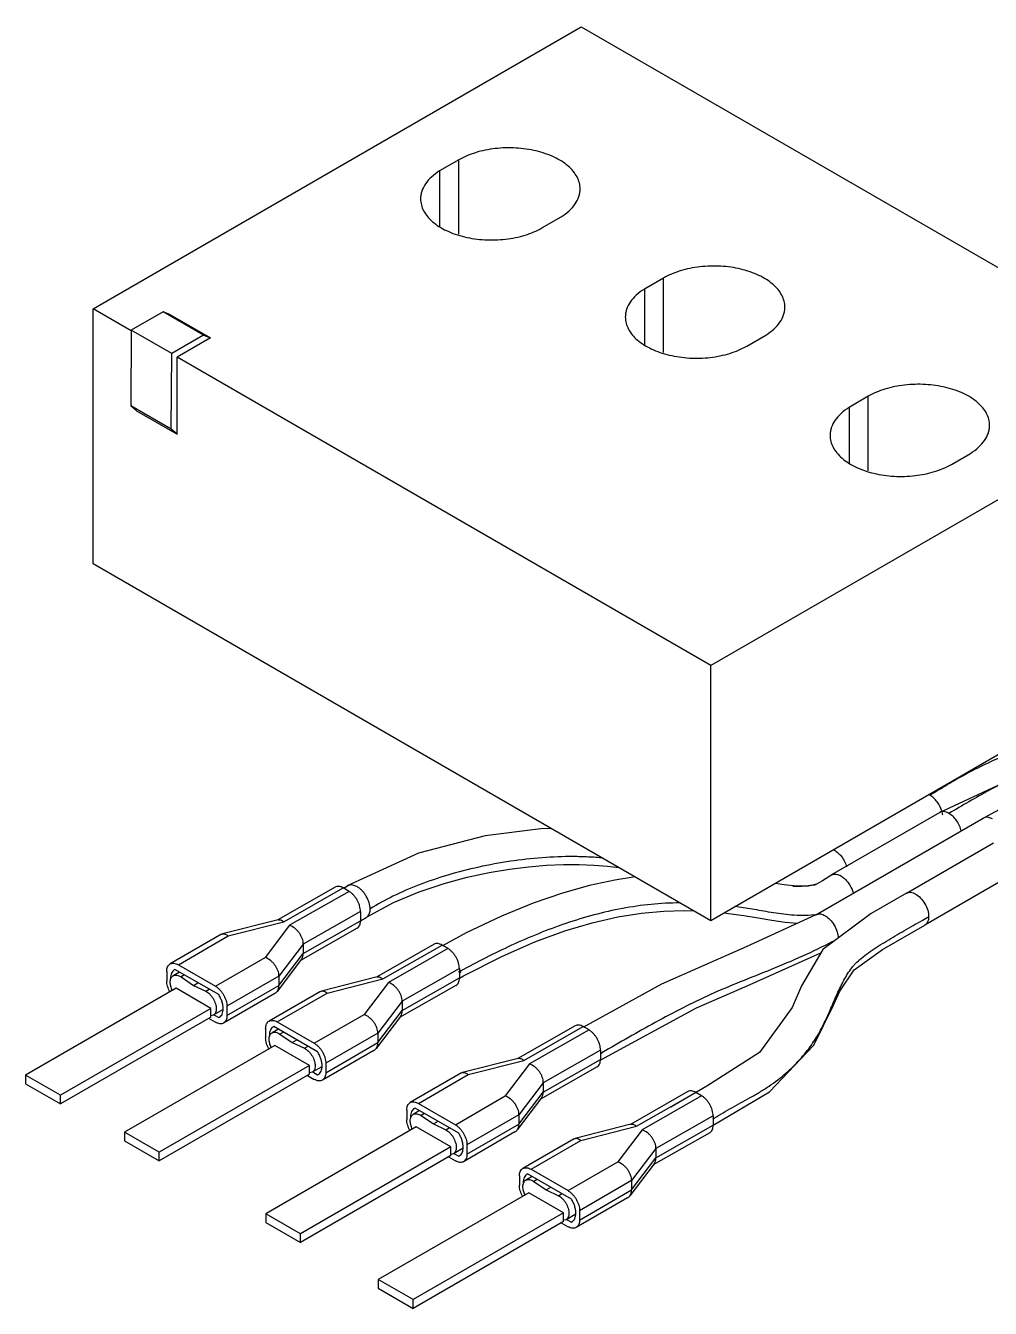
# Model space of a CAD drawing. Header units: millimetres. Extents: x 19 to 144, y 71 to 155.
# Drawn here: x 18.5 to 77.5, y 71.2 to 149.6 of the extents above; entities that cross this region are included whole.
import ezdxf

# ---------------------------------------------------------------- set-up
doc = ezdxf.new("R2010")
doc.units = ezdxf.units.MM
doc.header["$LTSCALE"] = 14.735379
doc.layers.get('0').update_dxf_attribs({"linetype": 'CONTINUOUS'})

msp = doc.modelspace()

# ---------------------------------------------------------------- linework, layer by layer
at = {"color": 7}
for p, q in [((22.672, 132.253), (52.512, 149.481)), ((52.512, 149.481), (90.272, 127.681)), ((45.019, 141.356), (43.852, 140.679)), ((45.019, 136.804), (45.019, 141.356)), ((43.852, 140.679), (43.852, 137.272)), ((50.105, 137.195), (51.272, 137.871)), ((57.535, 134.13), (56.368, 133.454)), ((57.535, 129.578), (57.535, 134.13)), ((56.368, 133.454), (56.368, 130.046)), ((22.672, 116.658), (22.672, 132.253)), ((25.003, 130.908), (22.672, 132.253)), ((26.946, 132.067), (25.003, 130.945)), ((29.421, 130.638), (26.946, 132.067)), ((27.367, 131.902), (26.946, 132.067)), ((27.367, 131.902), (29.842, 130.473)), ((25.003, 130.945), (24.968, 126.32)), ((27.478, 129.516), (25.003, 130.945)), ((29.421, 130.638), (27.478, 129.516)), ((29.842, 130.473), (27.799, 129.293)), ((29.421, 130.638), (29.842, 130.473)), ((62.621, 129.969), (63.788, 130.645)), ((27.443, 124.891), (27.478, 129.516)), ((27.799, 124.599), (27.799, 129.293)), ((60.432, 110.453), (27.799, 129.293)), ((90.272, 127.681), (60.432, 110.453)), ((24.968, 126.32), (25.324, 126.027)), ((27.443, 124.891), (24.968, 126.32)), ((70.051, 126.904), (68.884, 126.228)), ((68.884, 126.228), (68.884, 122.821)), ((70.051, 122.352), (70.051, 126.904)), ((25.324, 126.027), (27.799, 124.599)), ((27.799, 124.599), (27.443, 124.891)), ((75.137, 122.743), (76.304, 123.419)), ((60.432, 94.858), (22.672, 116.658)), ((88.504, 111.065), (60.432, 94.858)), ((60.432, 94.858), (60.432, 110.453)), ((74.423, 101.472), (67.816, 97.658)), ((77.094, 101.132), (77.08, 101.124)), ((66.852, 95.219), (77.08, 101.124)), ((72.387, 96.541), (77.712, 99.615)), ((67.81, 97.654), (67.816, 97.658)), ((78.838, 97.667), (73.51, 94.591)), ((37.463, 96.907), (33.953, 94.905)), ((34.331, 94.786), (37.958, 96.855)), ((38.31, 96.649), (34.677, 94.578)), ((38.31, 96.649), (37.958, 96.855)), ((37.965, 96.843), (38.214, 96.986)), ((72.386, 96.534), (70.232, 95.298)), ((72.383, 96.539), (72.387, 96.541)), ((33.981, 94.913), (30.575, 94.048)), ((39.012, 95.422), (35.516, 93.428)), ((39.012, 95.422), (39.012, 94.851)), ((39.013, 94.85), (39.366, 95.053)), ((39.367, 95.054), (39.383, 95.063)), ((30.926, 93.922), (34.331, 94.786)), ((34.677, 94.578), (33.188, 92.615)), ((38.805, 94.393), (35.35, 92.422)), ((35.516, 92.857), (39.012, 94.851)), ((30.52, 94.025), (27.377, 92.211)), ((27.877, 92.161), (30.926, 93.922)), ((30.52, 94.025), (30.575, 94.048)), ((35.516, 93.428), (34.028, 91.467)), ((35.516, 93.428), (35.516, 92.857)), ((43.509, 93.416), (39.999, 91.415)), ((40.376, 91.296), (44.004, 93.364)), ((44.355, 93.159), (44.004, 93.364)), ((30.139, 90.855), (33.188, 92.615)), ((34.028, 90.896), (35.516, 92.857)), ((44.355, 93.159), (40.723, 91.087)), ((27.17, 91.753), (27.17, 91.181)), ((27.673, 91.879), (27.632, 91.858)), ((30.343, 90.337), (27.673, 91.879)), ((27.877, 92.161), (30.139, 90.855)), ((35.407, 92.497), (33.919, 90.536)), ((45.058, 91.932), (41.562, 89.938)), ((45.114, 91.768), (45.008, 91.71)), ((45.058, 91.932), (45.058, 91.36)), ((45.164, 91.738), (45.058, 91.679)), ((27.95, 91.719), (27.56, 91.493)), ((28.257, 91.541), (28.043, 91.417)), ((28.043, 91.417), (28.799, 90.905)), ((28.799, 90.905), (29.079, 91.067)), ((34.028, 91.467), (30.846, 89.63)), ((34.028, 91.467), (34.028, 90.896)), ((40.027, 91.422), (36.62, 90.557)), ((36.972, 90.431), (40.376, 91.296)), ((40.723, 91.087), (39.234, 89.124)), ((41.562, 89.366), (45.058, 91.36)), ((57.404, 90.986), (52.653, 88.344)), ((27.735, 90.724), (18.543, 85.417)), ((29.857, 89.499), (27.735, 90.724)), ((28.799, 90.905), (29.549, 90.548)), ((29.549, 90.548), (29.763, 90.672)), ((33.782, 90.415), (30.639, 88.601)), ((30.846, 89.058), (34.028, 90.896)), ((36.565, 90.535), (33.422, 88.72)), ((33.922, 88.671), (36.972, 90.431)), ((36.565, 90.535), (36.621, 90.557)), ((44.851, 90.902), (41.396, 88.932)), ((29.857, 89.499), (20.664, 84.192)), ((29.857, 88.969), (29.857, 89.499)), ((30.609, 89.423), (30.016, 89.081)), ((30.846, 89.63), (30.846, 89.058)), ((41.562, 89.938), (40.074, 87.977)), ((41.562, 89.938), (41.562, 89.366)), ((29.857, 88.969), (20.664, 83.661)), ((29.722, 88.891), (30.139, 88.65)), ((30.016, 89.081), (29.857, 89.04)), ((30.052, 89.101), (30.343, 88.933)), ((30.343, 88.933), (30.384, 88.953)), ((30.383, 88.955), (30.39, 88.96)), ((33.922, 88.671), (36.185, 87.364)), ((36.185, 87.364), (39.234, 89.124)), ((41.453, 89.007), (39.965, 87.045)), ((40.074, 87.405), (41.562, 89.366)), ((33.215, 88.262), (33.215, 87.691)), ((33.996, 88.228), (33.606, 88.003)), ((33.719, 88.388), (33.678, 88.368)), ((36.389, 86.846), (33.719, 88.388)), ((34.303, 88.051), (34.089, 87.927)), ((34.089, 87.927), (34.845, 87.414)), ((40.074, 87.977), (36.892, 86.14)), ((40.074, 87.977), (40.074, 87.405)), ((52.136, 88.436), (48.626, 86.434)), ((49.004, 86.315), (52.631, 88.383)), ((52.983, 88.178), (49.35, 86.107)), ((52.983, 88.178), (52.631, 88.383)), ((33.781, 87.234), (24.589, 81.926)), ((35.902, 86.009), (33.781, 87.234)), ((34.845, 87.414), (35.125, 87.576)), ((34.845, 87.414), (35.595, 87.057)), ((35.595, 87.057), (35.809, 87.181)), ((36.892, 85.568), (40.074, 87.405)), ((39.828, 86.925), (36.685, 85.11)), ((48.654, 86.441), (45.248, 85.576)), ((45.599, 85.45), (49.004, 86.315)), ((53.685, 86.951), (50.189, 84.957)), ((50.189, 84.385), (53.685, 86.379)), ((53.77, 86.783), (53.68, 86.731)), ((53.685, 86.951), (53.685, 86.379)), ((53.779, 86.778), (53.685, 86.727)), ((35.902, 86.009), (26.71, 80.702)), ((35.902, 85.478), (26.71, 80.171)), ((35.902, 85.478), (35.902, 86.009)), ((36.062, 85.59), (35.902, 85.55)), ((36.655, 85.932), (36.062, 85.59)), ((36.097, 85.61), (36.389, 85.442)), ((36.389, 85.442), (36.43, 85.463)), ((36.429, 85.465), (36.436, 85.469)), ((36.892, 86.14), (36.892, 85.568)), ((45.193, 85.554), (42.05, 83.739)), ((42.55, 83.69), (45.599, 85.45)), ((45.193, 85.554), (45.248, 85.576)), ((49.35, 86.107), (47.861, 84.144)), ((53.478, 85.921), (50.023, 83.951)), ((18.543, 85.417), (18.543, 84.886)), ((20.664, 84.192), (18.543, 85.417)), ((18.543, 84.886), (20.664, 83.661)), ((35.768, 85.401), (36.185, 85.16)), ((50.189, 84.957), (48.701, 82.996)), ((50.189, 84.957), (50.189, 84.385)), ((60.175, 84.752), (57.985, 83.46)), ((20.664, 83.661), (20.664, 84.192)), ((44.812, 82.383), (47.861, 84.144)), ((50.08, 84.026), (48.592, 82.065)), ((48.701, 82.424), (50.189, 84.385)), ((59.023, 84.41), (55.513, 82.409)), ((55.89, 82.29), (59.518, 84.358)), ((59.869, 84.153), (56.237, 82.081)), ((59.869, 84.153), (59.518, 84.358)), ((41.843, 83.282), (41.843, 82.71)), ((42.623, 83.247), (42.233, 83.022)), ((42.346, 83.407), (42.305, 83.387)), ((45.016, 81.866), (42.346, 83.407)), ((42.55, 83.69), (44.812, 82.383)), ((42.93, 83.07), (42.716, 82.946)), ((42.716, 82.946), (43.472, 82.434)), ((43.472, 82.434), (43.752, 82.595)), ((43.472, 82.434), (44.222, 82.077)), ((48.701, 82.996), (45.519, 81.159)), ((45.519, 80.587), (48.701, 82.424)), ((48.701, 82.996), (48.701, 82.424)), ((55.541, 82.416), (52.134, 81.551)), ((60.572, 82.926), (57.076, 80.932)), ((57.076, 80.36), (60.572, 82.354)), ((60.559, 82.749), (60.638, 82.796)), ((60.572, 82.926), (60.572, 82.354)), ((60.572, 82.742), (60.652, 82.788)), ((24.589, 81.926), (24.589, 81.396)), ((26.71, 80.702), (24.589, 81.926)), ((42.408, 82.253), (33.216, 76.946)), ((44.53, 81.028), (42.408, 82.253)), ((44.222, 82.077), (44.436, 82.2)), ((48.455, 81.944), (45.312, 80.129)), ((52.079, 81.529), (48.936, 79.714)), ((52.079, 81.529), (52.134, 81.551)), ((52.486, 81.425), (55.89, 82.29)), ((56.237, 82.081), (54.748, 80.118)), ((60.365, 81.896), (56.91, 79.926)), ((24.589, 81.396), (26.71, 80.171)), ((44.53, 81.028), (35.337, 75.721)), ((44.53, 80.497), (44.53, 81.028)), ((45.282, 80.952), (44.689, 80.609)), ((45.519, 81.159), (45.519, 80.587)), ((49.436, 79.665), (52.486, 81.425)), ((57.076, 80.932), (55.588, 78.971)), ((57.076, 80.932), (57.076, 80.36)), ((26.71, 80.171), (26.71, 80.702)), ((44.53, 80.497), (35.337, 75.19)), ((44.395, 80.42), (44.812, 80.179)), ((44.689, 80.609), (44.53, 80.569)), ((44.725, 80.63), (45.016, 80.461)), ((45.016, 80.461), (45.057, 80.482)), ((45.056, 80.484), (45.063, 80.488)), ((51.699, 78.358), (54.748, 80.118)), ((56.967, 80.001), (55.479, 78.039)), ((55.588, 78.399), (57.076, 80.36)), ((48.729, 79.256), (48.729, 78.685)), ((49.51, 79.222), (49.119, 78.997)), ((49.232, 79.382), (49.192, 79.362)), ((51.903, 77.84), (49.232, 79.382)), ((49.436, 79.665), (51.699, 78.358)), ((49.817, 79.045), (49.602, 78.921)), ((49.602, 78.921), (50.359, 78.408)), ((50.359, 78.408), (50.639, 78.57)), ((50.359, 78.408), (51.109, 78.051)), ((55.588, 78.971), (52.406, 77.133)), ((52.406, 76.562), (55.588, 78.399)), ((55.588, 78.971), (55.588, 78.399)), ((49.295, 78.228), (40.103, 72.92)), ((51.416, 77.003), (49.295, 78.228)), ((51.109, 78.051), (51.323, 78.175)), ((55.342, 77.919), (52.199, 76.104)), ((35.337, 75.721), (33.216, 76.946)), ((33.216, 76.946), (33.216, 76.415)), ((51.416, 77.003), (42.224, 71.696)), ((51.416, 76.472), (51.416, 77.003)), ((52.169, 76.926), (51.576, 76.584)), ((52.406, 77.133), (52.406, 76.562)), ((33.216, 76.415), (35.337, 75.19)), ((51.416, 76.472), (42.224, 71.165)), ((51.282, 76.395), (51.699, 76.154)), ((51.576, 76.584), (51.416, 76.544)), ((51.611, 76.604), (51.903, 76.436)), ((51.903, 76.436), (51.944, 76.457)), ((51.942, 76.459), (51.95, 76.463)), ((35.337, 75.19), (35.337, 75.721)), ((42.224, 71.696), (40.103, 72.92)), ((40.103, 72.92), (40.103, 72.39)), ((40.103, 72.39), (42.224, 71.165)), ((42.224, 71.165), (42.224, 71.696))]:
    msp.add_line(p, q, dxfattribs=at)
for points in [[(135.503, 149.054), (136.876, 147.611), (138.063, 144.535), (138.054, 141.097), (136.492, 137.082), (133.917, 132.888), (130.628, 128.617), (128.7, 126.528), (124.25, 122.505), (118.975, 118.635), (112.712, 114.771), (105.17, 111.079), (94.42, 107.657), (83.769, 105.798), (74.423, 101.472)], [(136.561, 148.599), (138.276, 146.796), (139.558, 143.811), (139.559, 140.598), (138.318, 136.799), (135.999, 132.534), (132.839, 128.212), (128.816, 123.931), (123.858, 119.822), (117.814, 115.83), (110.294, 111.728), (101.049, 107.694), (93.328, 106.268), (86.872, 104.963), (81.382, 103.435), (77.092, 101.131)], [(50.675, 100.491), (50.043, 100.48), (46.63, 100.043), (42.55, 98.99), (38.198, 96.977)], [(39.382, 95.063), (41.037, 95.967), (42.606, 96.623), (44.119, 97.128), (45.539, 97.511), (46.869, 97.799), (48.119, 98.01), (49.29, 98.157), (50.387, 98.248), (51.415, 98.292), (52.376, 98.293), (53.272, 98.256), (54.107, 98.187), (54.807, 98.105)], [(55.804, 97.53), (54.564, 97.342), (53.016, 97.01), (51.356, 96.545), (49.569, 95.929), (47.628, 95.132), (45.474, 94.108), (44.024, 93.327)], [(67.813, 97.649), (67.697, 97.581), (67.249, 97.291), (66.896, 97.086), (66.401, 96.964), (65.676, 96.963), (64.904, 97.05), (64.377, 97.136)], [(45.065, 91.347), (45.318, 91.49), (47.689, 92.687), (49.68, 93.558), (51.501, 94.229), (53.182, 94.731), (54.745, 95.088), (56.199, 95.318), (57.549, 95.438), (58.796, 95.47), (59.402, 95.453)], [(66.852, 95.217), (62.59, 93.262), (57.404, 90.986)], [(70.232, 95.298), (67.273, 93.103), (65.981, 90.876), (65.404, 89.555), (63.414, 86.803), (60.175, 84.752)], [(61.249, 95.33), (61.5, 95.303), (62.443, 95.177), (63.317, 95.035), (64.155, 94.89), (64.968, 94.772), (65.74, 94.707)], [(60.563, 82.369), (64.007, 84.402), (66.716, 87.246), (67.902, 89.654), (68.312, 90.555), (69.188, 91.858), (70.922, 93.088), (73.513, 94.587)], [(53.702, 86.349), (59.553, 89.539), (62.657, 90.866), (67.153, 92.897)]]:
    msp.add_lwpolyline(points, dxfattribs=at)
for centre, radius, start, end in [((73.338, 101.689), 0.965, 59.93013, 66.00801), ((77.281, 100.775), 0.402, 104.94568, 117.68176), ((38.413, 96.638), 0.401, 113.07863, 119.96942), ((38.422, 96.617), 0.424, 105.28734, 113.04028), ((39.166, 95.401), 0.401, 302.76267, 315.05927), ((66.137, 100.793), 5.616, 276.14931, 277.31842), ((23.764, 181.937), 100.193, 299.66175, 299.92399), ((28.512, 91.337), 1.116, 180.01441, 183.21282), ((33.554, 90.812), 0.458, 299.93245, 322.88696), ((34.558, 87.846), 1.116, 180.01441, 183.21282), ((39.6, 87.322), 0.458, 299.93245, 322.88696), ((43.185, 82.865), 1.116, 180.01441, 183.21282), ((48.227, 82.341), 0.458, 299.93245, 322.88696), ((50.072, 78.84), 1.116, 180.01441, 183.21282), ((55.113, 78.316), 0.458, 299.93245, 322.88696)]:
    msp.add_arc(centre, radius, start, end, dxfattribs=at)
for points, knots in [([(134.255, 149.557), (134.484, 149.314), (134.927, 148.803), (135.542, 147.975), (136.11, 147.084), (136.545, 146.304), (136.827, 145.645), (136.991, 145.136), (137.099, 144.608), (137.144, 144.055), (137.114, 143.465), (137.018, 142.83), (136.866, 142.155), (136.596, 141.209), (136.157, 140.006), (135.51, 138.563), (134.77, 137.117), (133.966, 135.683), (133.108, 134.279), (131.903, 132.469), (130.284, 130.32), (128.178, 127.933), (125.961, 125.746), (123.666, 123.756), (121.318, 121.944), (118.936, 120.276), (115.761, 118.209), (112.567, 116.281), (109.346, 114.535), (106.957, 113.345), (104.576, 112.266), (102.206, 111.301), (99.85, 110.454), (97.51, 109.721), (95.186, 109.092), (93.255, 108.64), (91.719, 108.314), (90.19, 108.011), (88.269, 107.657), (85.945, 107.213), (83.586, 106.69), (81.601, 106.137), (79.994, 105.591), (78.761, 105.116), (77.517, 104.571), (76.481, 104.057), (75.648, 103.607), (75.025, 103.246), (74.418, 102.879), (74.019, 102.638), (73.821, 102.524)], [0, 0, 0, 0, 0.011638, 0.0236, 0.035944, 0.048512, 0.054729, 0.06092, 0.067145, 0.073489, 0.080229, 0.087732, 0.095867, 0.104378, 0.122052, 0.140503, 0.159535, 0.178731, 0.197874, 0.216932, 0.25462, 0.291659, 0.327935, 0.363226, 0.397618, 0.431381, 0.464709, 0.52984, 0.561513, 0.592557, 0.622976, 0.652741, 0.681834, 0.710322, 0.738296, 0.765858, 0.779515, 0.793109, 0.820267, 0.847677, 0.875664, 0.904592, 0.919545, 0.934893, 0.950682, 0.966935, 0.97525, 0.98371, 0.992054, 1, 1, 1, 1]), ([(135.799, 149.009), (136.036, 148.779), (136.491, 148.286), (137.094, 147.462), (137.612, 146.541), (138.034, 145.519), (138.353, 144.399), (138.549, 143.193), (138.583, 141.922), (138.412, 140.593), (137.99, 139.226), (137.402, 137.817), (136.677, 136.387), (135.848, 134.964), (134.948, 133.557), (134.004, 132.175), (133.025, 130.836), (132.013, 129.546), (130.97, 128.307), (129.542, 126.735), (127.682, 124.896), (125.357, 122.862), (122.983, 120.994), (120.578, 119.269), (118.158, 117.654), (115.734, 116.135), (112.533, 114.263), (108.539, 112.193), (104.481, 110.473), (101.265, 109.316), (98.897, 108.56), (96.559, 107.92), (94.624, 107.503), (93.094, 107.256), (91.574, 107.053), (90.043, 106.881), (88.5, 106.668), (86.909, 106.4), (84.879, 105.929), (82.417, 105.142), (80.362, 104.288), (78.707, 103.493), (77.453, 102.837), (76.214, 102.133), (75.393, 101.652), (74.984, 101.415)], [0, 0, 0, 0, 0.011418, 0.023102, 0.035179, 0.047811, 0.061204, 0.075302, 0.0899, 0.104975, 0.121332, 0.139158, 0.157639, 0.17665, 0.195997, 0.215318, 0.234417, 0.253284, 0.271908, 0.290318, 0.326619, 0.362178, 0.396905, 0.430892, 0.464375, 0.497332, 0.529683, 0.592387, 0.652524, 0.681748, 0.710388, 0.738327, 0.76543, 0.778676, 0.79185, 0.818371, 0.831878, 0.845641, 0.874058, 0.903744, 0.934798, 0.950814, 0.967146, 0.983669, 1, 1, 1, 1]), ([(52.439, 139.581), (52.439, 139.705), (52.406, 139.959), (52.26, 140.325), (52.024, 140.672), (51.704, 140.993), (51.308, 141.283), (50.843, 141.536), (50.321, 141.746), (49.548, 141.969), (48.512, 142.114), (47.257, 142.079), (46.07, 141.842), (45.341, 141.541), (45.019, 141.356)], [0, 0, 0, 0, 0.042839, 0.087449, 0.135262, 0.187204, 0.243684, 0.304679, 0.369818, 0.438468, 0.582751, 0.729841, 0.871367, 1, 1, 1, 1]), ([(43.852, 140.679), (43.676, 140.57), (43.358, 140.336), (42.979, 139.916), (42.778, 139.525), (42.699, 139.206), (42.686, 139.047), (42.686, 138.969)], [0, 0, 0, 0, 0.287519, 0.545873, 0.779718, 0.890802, 1, 1, 1, 1]), ([(51.272, 137.871), (51.448, 137.98), (51.767, 138.214), (52.145, 138.634), (52.347, 139.026), (52.426, 139.344), (52.439, 139.503), (52.439, 139.581)], [0, 0, 0, 0, 0.287519, 0.545873, 0.779718, 0.890802, 1, 1, 1, 1]), ([(42.686, 138.969), (42.686, 138.845), (42.719, 138.592), (42.864, 138.225), (43.1, 137.878), (43.42, 137.557), (43.817, 137.267), (44.281, 137.015), (44.804, 136.804), (45.577, 136.581), (46.612, 136.436), (47.868, 136.471), (49.055, 136.708), (49.784, 137.009), (50.105, 137.195)], [0, 0, 0, 0, 0.042839, 0.087449, 0.135262, 0.187204, 0.243684, 0.304679, 0.369818, 0.438468, 0.582751, 0.729841, 0.871367, 1, 1, 1, 1]), ([(64.955, 132.355), (64.955, 132.479), (64.922, 132.733), (64.776, 133.099), (64.54, 133.446), (64.22, 133.767), (63.824, 134.057), (63.359, 134.31), (62.836, 134.52), (62.064, 134.743), (61.028, 134.888), (59.773, 134.854), (58.585, 134.616), (57.857, 134.315), (57.535, 134.13)], [0, 0, 0, 0, 0.042839, 0.087449, 0.135262, 0.187204, 0.243684, 0.304679, 0.369818, 0.438468, 0.582751, 0.729841, 0.871367, 1, 1, 1, 1]), ([(56.368, 133.454), (56.192, 133.345), (55.874, 133.111), (55.495, 132.69), (55.293, 132.299), (55.215, 131.98), (55.202, 131.822), (55.202, 131.743)], [0, 0, 0, 0, 0.287519, 0.545873, 0.779718, 0.890802, 1, 1, 1, 1]), ([(55.202, 131.743), (55.202, 131.619), (55.235, 131.366), (55.38, 130.999), (55.616, 130.652), (55.936, 130.331), (56.333, 130.041), (56.797, 129.789), (57.32, 129.578), (58.093, 129.355), (59.128, 129.21), (60.384, 129.245), (61.571, 129.482), (62.299, 129.783), (62.621, 129.969)], [0, 0, 0, 0, 0.042839, 0.087449, 0.135262, 0.187204, 0.243684, 0.304679, 0.369818, 0.438468, 0.582751, 0.729841, 0.871367, 1, 1, 1, 1]), ([(63.788, 130.645), (63.964, 130.754), (64.283, 130.988), (64.661, 131.408), (64.863, 131.8), (64.942, 132.118), (64.955, 132.277), (64.955, 132.355)], [0, 0, 0, 0, 0.287519, 0.545873, 0.779718, 0.890802, 1, 1, 1, 1]), ([(77.471, 125.13), (77.471, 125.253), (77.437, 125.507), (77.292, 125.873), (77.056, 126.22), (76.736, 126.542), (76.34, 126.831), (75.875, 127.084), (75.352, 127.294), (74.58, 127.517), (73.544, 127.662), (72.289, 127.628), (71.101, 127.39), (70.373, 127.09), (70.051, 126.904)], [0, 0, 0, 0, 0.042839, 0.087449, 0.135262, 0.187204, 0.243684, 0.304679, 0.369818, 0.438468, 0.582751, 0.729841, 0.871367, 1, 1, 1, 1]), ([(68.884, 126.228), (68.708, 126.119), (68.389, 125.885), (68.011, 125.464), (67.809, 125.073), (67.731, 124.755), (67.718, 124.596), (67.718, 124.517)], [0, 0, 0, 0, 0.287519, 0.545873, 0.779718, 0.890802, 1, 1, 1, 1]), ([(76.304, 123.419), (76.48, 123.528), (76.799, 123.762), (77.177, 124.182), (77.379, 124.574), (77.458, 124.892), (77.471, 125.051), (77.471, 125.13)], [0, 0, 0, 0, 0.287519, 0.545873, 0.779718, 0.890802, 1, 1, 1, 1]), ([(67.718, 124.517), (67.718, 124.393), (67.751, 124.14), (67.896, 123.774), (68.132, 123.426), (68.452, 123.105), (68.848, 122.815), (69.313, 122.563), (69.836, 122.352), (70.609, 122.13), (71.644, 121.984), (72.9, 122.019), (74.087, 122.257), (74.815, 122.557), (75.137, 122.743)], [0, 0, 0, 0, 0.042839, 0.087449, 0.135262, 0.187204, 0.243684, 0.304679, 0.369818, 0.438468, 0.582751, 0.729841, 0.871367, 1, 1, 1, 1]), ([(74.563, 101.508), (74.503, 101.725), (74.348, 102.032), (74.065, 102.354), (73.902, 102.478), (73.821, 102.524)], [0, 0, 0, 0, 0.526189, 0.781905, 1, 1, 1, 1]), ([(74.984, 101.415), (74.937, 101.442), (74.842, 101.488), (74.694, 101.526), (74.55, 101.525), (74.462, 101.494), (74.423, 101.472)], [0, 0, 0, 0, 0.274247, 0.533142, 0.773415, 1, 1, 1, 1]), ([(74.604, 101.319), (74.602, 101.335), (74.591, 101.398), (74.577, 101.461), (74.563, 101.508)], [0, 0, 0, 0, 0.23789, 1, 1, 1, 1]), ([(75.743, 100.332), (75.717, 100.442), (75.638, 100.666), (75.462, 100.973), (75.242, 101.232), (75.07, 101.366), (74.984, 101.415)], [0, 0, 0, 0, 0.250872, 0.522089, 0.780334, 1, 1, 1, 1]), ([(77.648, 101.072), (77.571, 101.116), (77.419, 101.181), (77.249, 101.183), (77.177, 101.164)], [0, 0, 0, 0, 0.541366, 1, 1, 1, 1]), ([(53.838, 98.685), (53.539, 98.713), (52.934, 98.756), (51.693, 98.787), (50.1, 98.726), (48.167, 98.507), (46.243, 98.152), (44.378, 97.673), (42.624, 97.083), (41.029, 96.397), (40.053, 95.859), (39.606, 95.572)], [0, 0, 0, 0, 0.060917, 0.122998, 0.251619, 0.384022, 0.517256, 0.648322, 0.774273, 0.892323, 1, 1, 1, 1]), ([(67.988, 99.166), (68.065, 99.122), (68.223, 99.002), (68.433, 98.769), (68.611, 98.481), (68.697, 98.266), (68.728, 98.156)], [0, 0, 0, 0, 0.209408, 0.460251, 0.733487, 1, 1, 1, 1]), ([(67.819, 97.653), (67.858, 97.675), (67.948, 97.705), (68.094, 97.706), (68.24, 97.667), (68.333, 97.622), (68.379, 97.596)], [0, 0, 0, 0, 0.231759, 0.474355, 0.731949, 1, 1, 1, 1]), ([(68.379, 97.596), (68.401, 97.583), (68.496, 97.524), (68.582, 97.451), (68.644, 97.39)], [0, 0, 0, 0, 0.225653, 1, 1, 1, 1]), ([(68.644, 97.39), (68.702, 97.332), (68.814, 97.203), (69.001, 96.919), (69.1, 96.676), (69.139, 96.51)], [0, 0, 0, 0, 0.241309, 0.498949, 1, 1, 1, 1]), ([(37.958, 96.855), (37.915, 96.88), (37.828, 96.922), (37.696, 96.955), (37.571, 96.952), (37.496, 96.926), (37.463, 96.907)], [0, 0, 0, 0, 0.290135, 0.549512, 0.782516, 1, 1, 1, 1]), ([(38.79, 96.938), (38.746, 96.957), (38.664, 96.994), (38.507, 97.048), (38.383, 97.046), (38.31, 97.026)], [0, 0, 0, 0, 0.288083, 0.542017, 1, 1, 1, 1]), ([(39.012, 95.422), (39.012, 95.478), (39.002, 95.594), (38.962, 95.77), (38.897, 95.948), (38.81, 96.122), (38.704, 96.284), (38.584, 96.43), (38.453, 96.554), (38.358, 96.621), (38.31, 96.649)], [0, 0, 0, 0, 0.114227, 0.237528, 0.367281, 0.500388, 0.63344, 0.763036, 0.886089, 1, 1, 1, 1]), ([(39.606, 95.572), (39.606, 95.702), (39.555, 95.977), (39.411, 96.296), (39.247, 96.536), (39.128, 96.671), (39.028, 96.769), (38.931, 96.857), (38.849, 96.913), (38.79, 96.938)], [0, 0, 0, 0, 0.236086, 0.497703, 0.630696, 0.760676, 0.82336, 0.883887, 1, 1, 1, 1]), ([(66.873, 97.052), (66.754, 97.032), (66.279, 96.963), (65.799, 96.939), (65.44, 96.937)], [0, 0, 0, 0, 0.251532, 1, 1, 1, 1]), ([(72.387, 96.541), (72.424, 96.562), (72.509, 96.593), (72.651, 96.597), (72.802, 96.56), (72.9, 96.514), (72.949, 96.485)], [0, 0, 0, 0, 0.217747, 0.450889, 0.710466, 1, 1, 1, 1]), ([(72.949, 96.485), (73.063, 96.42), (73.277, 96.239), (73.526, 95.898), (73.697, 95.51), (73.745, 95.235), (73.745, 95.104)], [0, 0, 0, 0, 0.237353, 0.500214, 0.762953, 1, 1, 1, 1]), ([(58.549, 95.945), (57.956, 95.94), (56.774, 95.879), (55.016, 95.625), (53.279, 95.227), (50.995, 94.531), (48.247, 93.408), (46.14, 92.329), (45.114, 91.768)], [0, 0, 0, 0, 0.125156, 0.249433, 0.374677, 0.500799, 0.75318, 1, 1, 1, 1]), ([(66.738, 95.209), (66.506, 95.184), (66.047, 95.162), (65.374, 95.195), (64.732, 95.266), (64.117, 95.359), (63.529, 95.46), (62.796, 95.59), (62.257, 95.673), (61.904, 95.721)], [0, 0, 0, 0, 0.144178, 0.281857, 0.414189, 0.541682, 0.664506, 0.781118, 1, 1, 1, 1]), ([(33.981, 94.913), (34.007, 94.919), (34.064, 94.923), (34.152, 94.901), (34.243, 94.854), (34.301, 94.811), (34.331, 94.786)], [0, 0, 0, 0, 0.205995, 0.435622, 0.699151, 1, 1, 1, 1]), ([(39.45, 95.118), (39.503, 95.171), (39.586, 95.319), (39.606, 95.484), (39.606, 95.572)], [0, 0, 0, 0, 0.458856, 1, 1, 1, 1]), ([(60.638, 82.796), (60.998, 83.009), (61.541, 83.327), (62.279, 83.739), (62.849, 84.052), (63.426, 84.382), (64.17, 84.85), (65.012, 85.493), (65.876, 86.341), (66.584, 87.228), (67.145, 88.136), (67.58, 89.047), (67.956, 89.937), (68.274, 90.659), (68.557, 91.213), (68.786, 91.613), (69.003, 91.927), (69.198, 92.159), (69.418, 92.386), (69.742, 92.66), (70.182, 92.978), (70.664, 93.298), (71.349, 93.726), (72.247, 94.25), (72.977, 94.662), (73.347, 94.873)], [0, 0, 0, 0, 0.06951, 0.104509, 0.140562, 0.177614, 0.215011, 0.286561, 0.35321, 0.415771, 0.474702, 0.530252, 0.583438, 0.635333, 0.661167, 0.686833, 0.712024, 0.724447, 0.737106, 0.764503, 0.794919, 0.827281, 0.860647, 0.929243, 1, 1, 1, 1]), ([(66.855, 95.218), (66.894, 95.241), (66.984, 95.272), (67.13, 95.272), (67.277, 95.234), (67.371, 95.188), (67.416, 95.162)], [0, 0, 0, 0, 0.231575, 0.474511, 0.731754, 1, 1, 1, 1]), ([(67.416, 95.162), (67.521, 95.101), (67.733, 94.927), (67.987, 94.587), (68.162, 94.192), (68.212, 93.913), (68.212, 93.785)], [0, 0, 0, 0, 0.22135, 0.491706, 0.766966, 1, 1, 1, 1]), ([(73.745, 95.104), (73.745, 95.047), (73.736, 94.94), (73.692, 94.792), (73.618, 94.672), (73.549, 94.614), (73.512, 94.592)], [0, 0, 0, 0, 0.289337, 0.548831, 0.782061, 1, 1, 1, 1]), ([(35.516, 93.428), (35.516, 93.544), (35.478, 93.723), (35.376, 93.945), (35.271, 94.11), (35.144, 94.261), (34.956, 94.433), (34.792, 94.532), (34.677, 94.578)], [0, 0, 0, 0, 0.231877, 0.358708, 0.489605, 0.621872, 0.752757, 1, 1, 1, 1]), ([(38.805, 94.393), (38.838, 94.411), (38.9, 94.463), (38.966, 94.57), (39.005, 94.703), (39.012, 94.8), (39.012, 94.851)], [0, 0, 0, 0, 0.21714, 0.450002, 0.709508, 1, 1, 1, 1]), ([(30.575, 94.048), (30.6, 94.054), (30.658, 94.058), (30.746, 94.036), (30.838, 93.99), (30.896, 93.947), (30.926, 93.922)], [0, 0, 0, 0, 0.206278, 0.436058, 0.699511, 1, 1, 1, 1]), ([(44.004, 93.364), (43.961, 93.39), (43.874, 93.431), (43.741, 93.464), (43.617, 93.462), (43.541, 93.435), (43.509, 93.416)], [0, 0, 0, 0, 0.290135, 0.549512, 0.782516, 1, 1, 1, 1]), ([(67.862, 93.588), (67.265, 93.26), (66.029, 92.663), (64.134, 91.874), (62.25, 91.129), (60.429, 90.373), (58.703, 89.532), (56.484, 88.349), (54.854, 87.409), (53.77, 86.783)], [0, 0, 0, 0, 0.130435, 0.262513, 0.392962, 0.518373, 0.6398, 0.760464, 1, 1, 1, 1]), ([(34.028, 91.467), (34.028, 91.583), (33.99, 91.762), (33.888, 91.984), (33.783, 92.148), (33.656, 92.299), (33.467, 92.47), (33.303, 92.57), (33.188, 92.615)], [0, 0, 0, 0, 0.231784, 0.358555, 0.489408, 0.621663, 0.752575, 1, 1, 1, 1]), ([(35.407, 92.497), (35.425, 92.521), (35.457, 92.573), (35.504, 92.692), (35.516, 92.79), (35.516, 92.857)], [0, 0, 0, 0, 0.233971, 0.477104, 1, 1, 1, 1]), ([(45.058, 91.932), (45.058, 91.988), (45.048, 92.104), (45.007, 92.28), (44.942, 92.457), (44.856, 92.631), (44.75, 92.794), (44.629, 92.94), (44.499, 93.063), (44.404, 93.131), (44.355, 93.159)], [0, 0, 0, 0, 0.114227, 0.237528, 0.367281, 0.500388, 0.63344, 0.763036, 0.886089, 1, 1, 1, 1]), ([(27.17, 91.753), (27.17, 91.804), (27.177, 91.9), (27.216, 92.032), (27.282, 92.14), (27.344, 92.192), (27.377, 92.211)], [0, 0, 0, 0, 0.289776, 0.54907, 0.782226, 1, 1, 1, 1]), ([(27.377, 92.211), (27.41, 92.23), (27.485, 92.257), (27.611, 92.26), (27.745, 92.228), (27.833, 92.186), (27.877, 92.161)], [0, 0, 0, 0, 0.217775, 0.450931, 0.710225, 1, 1, 1, 1]), ([(27.632, 91.858), (27.594, 91.837), (27.524, 91.777), (27.449, 91.655), (27.405, 91.504), (27.396, 91.394), (27.396, 91.336)], [0, 0, 0, 0, 0.217848, 0.450984, 0.71024, 1, 1, 1, 1]), ([(27.363, 90.509), (27.303, 90.617), (27.231, 90.786), (27.179, 91.016), (27.17, 91.128), (27.17, 91.181)], [0, 0, 0, 0, 0.524896, 0.77128, 1, 1, 1, 1]), ([(27.382, 91.1), (27.382, 91.143), (27.388, 91.226), (27.422, 91.34), (27.478, 91.432), (27.531, 91.477), (27.56, 91.493)], [0, 0, 0, 0, 0.289758, 0.54908, 0.782223, 1, 1, 1, 1]), ([(27.51, 90.594), (27.47, 90.677), (27.408, 90.842), (27.382, 91.017), (27.382, 91.1)], [0, 0, 0, 0, 0.524851, 1, 1, 1, 1]), ([(27.56, 91.493), (27.575, 91.502), (27.609, 91.518), (27.683, 91.536), (27.788, 91.533), (27.918, 91.493), (28.001, 91.446), (28.043, 91.417)], [0, 0, 0, 0, 0.105653, 0.213755, 0.444824, 0.705767, 1, 1, 1, 1]), ([(40.027, 91.422), (40.053, 91.429), (40.11, 91.432), (40.198, 91.41), (40.289, 91.364), (40.347, 91.321), (40.376, 91.296)], [0, 0, 0, 0, 0.205995, 0.435622, 0.699151, 1, 1, 1, 1]), ([(41.562, 89.938), (41.562, 90.053), (41.523, 90.233), (41.421, 90.455), (41.316, 90.62), (41.19, 90.77), (41.002, 90.942), (40.837, 91.042), (40.723, 91.087)], [0, 0, 0, 0, 0.231877, 0.358708, 0.489605, 0.621872, 0.752757, 1, 1, 1, 1]), ([(44.851, 90.902), (44.884, 90.921), (44.946, 90.973), (45.011, 91.08), (45.051, 91.213), (45.058, 91.309), (45.058, 91.36)], [0, 0, 0, 0, 0.21714, 0.450002, 0.709508, 1, 1, 1, 1]), ([(29.549, 90.548), (29.592, 90.526), (29.679, 90.471), (29.798, 90.367), (29.908, 90.241), (30.006, 90.098), (30.087, 89.944), (30.147, 89.786), (30.185, 89.629), (30.195, 89.524), (30.195, 89.474)], [0, 0, 0, 0, 0.111719, 0.233461, 0.362632, 0.496004, 0.629937, 0.760743, 0.88505, 1, 1, 1, 1]), ([(30.139, 90.855), (30.188, 90.827), (30.283, 90.76), (30.415, 90.637), (30.536, 90.491), (30.643, 90.329), (30.73, 90.155), (30.795, 89.978), (30.836, 89.802), (30.846, 89.686), (30.846, 89.63)], [0, 0, 0, 0, 0.114147, 0.237335, 0.366976, 0.499999, 0.633022, 0.762663, 0.885853, 1, 1, 1, 1]), ([(30.62, 89.475), (30.62, 89.544), (30.606, 89.69), (30.551, 89.908), (30.464, 90.128), (30.387, 90.268), (30.343, 90.337)], [0, 0, 0, 0, 0.227891, 0.474865, 0.734733, 1, 1, 1, 1]), ([(33.919, 90.536), (33.937, 90.56), (33.969, 90.612), (34.016, 90.73), (34.028, 90.829), (34.028, 90.896)], [0, 0, 0, 0, 0.234134, 0.477325, 1, 1, 1, 1]), ([(36.62, 90.557), (36.646, 90.564), (36.703, 90.567), (36.792, 90.546), (36.884, 90.499), (36.942, 90.456), (36.972, 90.431)], [0, 0, 0, 0, 0.206278, 0.436058, 0.699511, 1, 1, 1, 1]), ([(30.195, 89.474), (30.195, 89.431), (30.188, 89.348), (30.154, 89.234), (30.098, 89.142), (30.045, 89.097), (30.016, 89.081)], [0, 0, 0, 0, 0.289783, 0.549074, 0.782242, 1, 1, 1, 1]), ([(30.384, 88.953), (30.422, 88.975), (30.492, 89.034), (30.567, 89.156), (30.611, 89.307), (30.62, 89.417), (30.62, 89.475)], [0, 0, 0, 0, 0.217848, 0.450984, 0.71024, 1, 1, 1, 1]), ([(30.639, 88.601), (30.606, 88.582), (30.531, 88.554), (30.405, 88.551), (30.271, 88.583), (30.183, 88.625), (30.139, 88.65)], [0, 0, 0, 0, 0.217775, 0.450931, 0.710225, 1, 1, 1, 1]), ([(30.846, 89.058), (30.846, 89.008), (30.839, 88.911), (30.8, 88.779), (30.734, 88.672), (30.672, 88.62), (30.639, 88.601)], [0, 0, 0, 0, 0.289776, 0.54907, 0.782226, 1, 1, 1, 1]), ([(33.215, 88.262), (33.215, 88.313), (33.223, 88.409), (33.262, 88.542), (33.328, 88.649), (33.389, 88.701), (33.422, 88.72)], [0, 0, 0, 0, 0.289776, 0.54907, 0.782226, 1, 1, 1, 1]), ([(33.422, 88.72), (33.455, 88.739), (33.531, 88.767), (33.657, 88.77), (33.791, 88.738), (33.879, 88.696), (33.922, 88.671)], [0, 0, 0, 0, 0.217775, 0.450931, 0.710225, 1, 1, 1, 1]), ([(40.074, 87.977), (40.074, 88.092), (40.036, 88.272), (39.934, 88.493), (39.829, 88.658), (39.701, 88.808), (39.513, 88.98), (39.349, 89.079), (39.234, 89.124)], [0, 0, 0, 0, 0.231784, 0.358555, 0.489408, 0.621663, 0.752575, 1, 1, 1, 1]), ([(41.453, 89.007), (41.471, 89.03), (41.503, 89.082), (41.549, 89.201), (41.562, 89.3), (41.562, 89.366)], [0, 0, 0, 0, 0.233971, 0.477104, 1, 1, 1, 1]), ([(33.427, 87.609), (33.427, 87.653), (33.434, 87.736), (33.468, 87.85), (33.524, 87.942), (33.577, 87.987), (33.606, 88.003)], [0, 0, 0, 0, 0.289758, 0.54908, 0.782223, 1, 1, 1, 1]), ([(33.678, 88.368), (33.64, 88.346), (33.57, 88.287), (33.495, 88.164), (33.45, 88.014), (33.442, 87.904), (33.442, 87.846)], [0, 0, 0, 0, 0.217848, 0.450984, 0.71024, 1, 1, 1, 1]), ([(33.606, 88.003), (33.621, 88.012), (33.655, 88.027), (33.729, 88.046), (33.834, 88.043), (33.963, 88.002), (34.047, 87.955), (34.089, 87.927)], [0, 0, 0, 0, 0.105653, 0.213755, 0.444824, 0.705767, 1, 1, 1, 1]), ([(52.631, 88.383), (52.588, 88.409), (52.501, 88.451), (52.369, 88.483), (52.244, 88.481), (52.169, 88.454), (52.136, 88.436)], [0, 0, 0, 0, 0.290135, 0.549512, 0.782516, 1, 1, 1, 1]), ([(53.685, 86.951), (53.685, 87.007), (53.675, 87.123), (53.635, 87.299), (53.57, 87.477), (53.483, 87.65), (53.377, 87.813), (53.257, 87.959), (53.126, 88.083), (53.031, 88.15), (52.983, 88.178)], [0, 0, 0, 0, 0.114227, 0.237528, 0.367281, 0.500388, 0.63344, 0.763036, 0.886089, 1, 1, 1, 1]), ([(33.408, 87.019), (33.348, 87.127), (33.276, 87.295), (33.225, 87.525), (33.215, 87.637), (33.215, 87.691)], [0, 0, 0, 0, 0.524896, 0.77128, 1, 1, 1, 1]), ([(33.556, 87.104), (33.516, 87.186), (33.454, 87.351), (33.427, 87.526), (33.427, 87.609)], [0, 0, 0, 0, 0.524851, 1, 1, 1, 1]), ([(35.595, 87.057), (35.638, 87.035), (35.724, 86.981), (35.844, 86.876), (35.954, 86.75), (36.052, 86.608), (36.132, 86.454), (36.193, 86.295), (36.231, 86.138), (36.24, 86.034), (36.24, 85.984)], [0, 0, 0, 0, 0.111719, 0.233461, 0.362632, 0.496004, 0.629937, 0.760743, 0.88505, 1, 1, 1, 1]), ([(36.185, 87.364), (36.234, 87.336), (36.329, 87.269), (36.461, 87.146), (36.582, 87.001), (36.688, 86.838), (36.776, 86.665), (36.841, 86.487), (36.882, 86.312), (36.892, 86.195), (36.892, 86.14)], [0, 0, 0, 0, 0.114147, 0.237335, 0.366976, 0.499999, 0.633022, 0.762663, 0.885853, 1, 1, 1, 1]), ([(39.965, 87.045), (39.983, 87.069), (40.015, 87.121), (40.062, 87.24), (40.074, 87.339), (40.074, 87.405)], [0, 0, 0, 0, 0.234134, 0.477325, 1, 1, 1, 1]), ([(36.666, 85.984), (36.666, 86.054), (36.652, 86.199), (36.597, 86.417), (36.51, 86.637), (36.432, 86.778), (36.389, 86.846)], [0, 0, 0, 0, 0.227891, 0.474865, 0.734733, 1, 1, 1, 1]), ([(48.654, 86.441), (48.68, 86.448), (48.737, 86.451), (48.825, 86.43), (48.916, 86.383), (48.974, 86.34), (49.004, 86.315)], [0, 0, 0, 0, 0.205995, 0.435622, 0.699151, 1, 1, 1, 1]), ([(53.478, 85.921), (53.511, 85.94), (53.573, 85.992), (53.639, 86.099), (53.678, 86.232), (53.685, 86.328), (53.685, 86.379)], [0, 0, 0, 0, 0.21714, 0.450002, 0.709508, 1, 1, 1, 1]), ([(36.24, 85.984), (36.24, 85.94), (36.234, 85.857), (36.2, 85.744), (36.144, 85.651), (36.091, 85.607), (36.062, 85.59)], [0, 0, 0, 0, 0.289783, 0.549074, 0.782242, 1, 1, 1, 1]), ([(36.43, 85.463), (36.467, 85.484), (36.538, 85.543), (36.613, 85.666), (36.657, 85.817), (36.666, 85.927), (36.666, 85.984)], [0, 0, 0, 0, 0.217848, 0.450984, 0.71024, 1, 1, 1, 1]), ([(36.892, 85.568), (36.892, 85.517), (36.885, 85.421), (36.846, 85.289), (36.78, 85.181), (36.718, 85.129), (36.685, 85.11)], [0, 0, 0, 0, 0.289776, 0.54907, 0.782226, 1, 1, 1, 1]), ([(45.248, 85.576), (45.273, 85.583), (45.331, 85.587), (45.419, 85.565), (45.511, 85.519), (45.569, 85.475), (45.599, 85.45)], [0, 0, 0, 0, 0.206278, 0.436058, 0.699511, 1, 1, 1, 1]), ([(50.189, 84.957), (50.189, 85.073), (50.151, 85.252), (50.049, 85.474), (49.944, 85.639), (49.817, 85.789), (49.629, 85.961), (49.465, 86.061), (49.35, 86.107)], [0, 0, 0, 0, 0.231877, 0.358708, 0.489605, 0.621872, 0.752757, 1, 1, 1, 1]), ([(36.685, 85.11), (36.652, 85.091), (36.576, 85.064), (36.451, 85.06), (36.316, 85.093), (36.229, 85.134), (36.185, 85.16)], [0, 0, 0, 0, 0.217775, 0.450931, 0.710225, 1, 1, 1, 1]), ([(48.701, 82.996), (48.701, 83.111), (48.663, 83.291), (48.561, 83.513), (48.456, 83.677), (48.329, 83.827), (48.14, 83.999), (47.976, 84.098), (47.861, 84.144)], [0, 0, 0, 0, 0.231784, 0.358555, 0.489408, 0.621663, 0.752575, 1, 1, 1, 1]), ([(50.08, 84.026), (50.098, 84.05), (50.13, 84.102), (50.177, 84.22), (50.189, 84.319), (50.189, 84.385)], [0, 0, 0, 0, 0.233971, 0.477104, 1, 1, 1, 1]), ([(59.518, 84.358), (59.475, 84.384), (59.388, 84.425), (59.255, 84.458), (59.131, 84.456), (59.055, 84.429), (59.023, 84.41)], [0, 0, 0, 0, 0.290135, 0.549512, 0.782516, 1, 1, 1, 1]), ([(60.572, 82.926), (60.572, 82.981), (60.562, 83.098), (60.521, 83.273), (60.456, 83.451), (60.369, 83.625), (60.264, 83.788), (60.143, 83.934), (60.013, 84.057), (59.917, 84.125), (59.869, 84.153)], [0, 0, 0, 0, 0.114227, 0.237528, 0.367281, 0.500388, 0.63344, 0.763036, 0.886089, 1, 1, 1, 1]), ([(41.843, 83.282), (41.843, 83.332), (41.85, 83.429), (41.889, 83.561), (41.955, 83.668), (42.017, 83.72), (42.05, 83.739)], [0, 0, 0, 0, 0.289776, 0.54907, 0.782226, 1, 1, 1, 1]), ([(42.05, 83.739), (42.083, 83.758), (42.158, 83.786), (42.284, 83.789), (42.418, 83.757), (42.506, 83.715), (42.55, 83.69)], [0, 0, 0, 0, 0.217775, 0.450931, 0.710225, 1, 1, 1, 1]), ([(42.305, 83.387), (42.267, 83.365), (42.197, 83.306), (42.122, 83.184), (42.078, 83.033), (42.069, 82.923), (42.069, 82.865)], [0, 0, 0, 0, 0.217848, 0.450984, 0.71024, 1, 1, 1, 1]), ([(42.036, 82.038), (41.976, 82.146), (41.904, 82.315), (41.852, 82.544), (41.843, 82.656), (41.843, 82.71)], [0, 0, 0, 0, 0.524896, 0.77128, 1, 1, 1, 1]), ([(42.055, 82.628), (42.055, 82.672), (42.061, 82.755), (42.095, 82.869), (42.151, 82.961), (42.204, 83.006), (42.233, 83.022)], [0, 0, 0, 0, 0.289758, 0.54908, 0.782223, 1, 1, 1, 1]), ([(42.183, 82.123), (42.143, 82.206), (42.081, 82.37), (42.055, 82.545), (42.055, 82.628)], [0, 0, 0, 0, 0.524851, 1, 1, 1, 1]), ([(42.233, 83.022), (42.248, 83.031), (42.282, 83.046), (42.356, 83.065), (42.461, 83.062), (42.591, 83.022), (42.674, 82.975), (42.716, 82.946)], [0, 0, 0, 0, 0.105653, 0.213755, 0.444824, 0.705767, 1, 1, 1, 1]), ([(44.812, 82.383), (44.861, 82.356), (44.956, 82.289), (45.088, 82.165), (45.209, 82.02), (45.316, 81.857), (45.403, 81.684), (45.468, 81.506), (45.509, 81.331), (45.519, 81.215), (45.519, 81.159)], [0, 0, 0, 0, 0.114147, 0.237335, 0.366976, 0.499999, 0.633022, 0.762663, 0.885853, 1, 1, 1, 1]), ([(48.592, 82.065), (48.61, 82.088), (48.642, 82.14), (48.689, 82.259), (48.701, 82.358), (48.701, 82.424)], [0, 0, 0, 0, 0.234134, 0.477325, 1, 1, 1, 1]), ([(55.541, 82.416), (55.567, 82.423), (55.624, 82.426), (55.712, 82.404), (55.803, 82.358), (55.861, 82.314), (55.89, 82.29)], [0, 0, 0, 0, 0.205995, 0.435622, 0.699151, 1, 1, 1, 1]), ([(60.365, 81.896), (60.398, 81.915), (60.46, 81.967), (60.525, 82.074), (60.564, 82.207), (60.572, 82.303), (60.572, 82.354)], [0, 0, 0, 0, 0.21714, 0.450002, 0.709508, 1, 1, 1, 1]), ([(44.222, 82.077), (44.265, 82.055), (44.352, 82), (44.471, 81.896), (44.581, 81.77), (44.679, 81.627), (44.76, 81.473), (44.82, 81.314), (44.858, 81.157), (44.868, 81.053), (44.868, 81.003)], [0, 0, 0, 0, 0.111719, 0.233461, 0.362632, 0.496004, 0.629937, 0.760743, 0.88505, 1, 1, 1, 1]), ([(45.293, 81.004), (45.293, 81.073), (45.279, 81.218), (45.224, 81.437), (45.137, 81.656), (45.06, 81.797), (45.016, 81.866)], [0, 0, 0, 0, 0.227891, 0.474865, 0.734733, 1, 1, 1, 1]), ([(52.134, 81.551), (52.16, 81.558), (52.217, 81.561), (52.306, 81.54), (52.397, 81.493), (52.456, 81.45), (52.486, 81.425)], [0, 0, 0, 0, 0.206278, 0.436058, 0.699511, 1, 1, 1, 1]), ([(57.076, 80.932), (57.076, 81.047), (57.037, 81.227), (56.935, 81.449), (56.83, 81.613), (56.703, 81.764), (56.515, 81.936), (56.351, 82.036), (56.237, 82.081)], [0, 0, 0, 0, 0.231877, 0.358708, 0.489605, 0.621872, 0.752757, 1, 1, 1, 1]), ([(44.868, 81.003), (44.868, 80.959), (44.861, 80.877), (44.827, 80.763), (44.771, 80.67), (44.718, 80.626), (44.689, 80.609)], [0, 0, 0, 0, 0.289783, 0.549074, 0.782242, 1, 1, 1, 1]), ([(45.057, 80.482), (45.095, 80.503), (45.165, 80.563), (45.24, 80.685), (45.284, 80.836), (45.293, 80.946), (45.293, 81.004)], [0, 0, 0, 0, 0.217848, 0.450984, 0.71024, 1, 1, 1, 1]), ([(45.312, 80.129), (45.279, 80.11), (45.204, 80.083), (45.078, 80.08), (44.944, 80.112), (44.856, 80.154), (44.812, 80.179)], [0, 0, 0, 0, 0.217775, 0.450931, 0.710225, 1, 1, 1, 1]), ([(45.519, 80.587), (45.519, 80.537), (45.512, 80.44), (45.473, 80.308), (45.407, 80.2), (45.345, 80.148), (45.312, 80.129)], [0, 0, 0, 0, 0.289776, 0.54907, 0.782226, 1, 1, 1, 1]), ([(55.588, 78.971), (55.588, 79.086), (55.55, 79.266), (55.448, 79.487), (55.342, 79.652), (55.215, 79.802), (55.027, 79.974), (54.862, 80.073), (54.748, 80.118)], [0, 0, 0, 0, 0.231784, 0.358555, 0.489408, 0.621663, 0.752575, 1, 1, 1, 1]), ([(56.967, 80.001), (56.984, 80.024), (57.017, 80.076), (57.063, 80.195), (57.076, 80.294), (57.076, 80.36)], [0, 0, 0, 0, 0.233971, 0.477104, 1, 1, 1, 1]), ([(48.729, 79.256), (48.729, 79.307), (48.737, 79.403), (48.776, 79.536), (48.842, 79.643), (48.903, 79.695), (48.936, 79.714)], [0, 0, 0, 0, 0.289776, 0.54907, 0.782226, 1, 1, 1, 1]), ([(48.936, 79.714), (48.969, 79.733), (49.045, 79.761), (49.171, 79.764), (49.305, 79.731), (49.392, 79.69), (49.436, 79.665)], [0, 0, 0, 0, 0.217775, 0.450931, 0.710225, 1, 1, 1, 1]), ([(49.192, 79.362), (49.154, 79.34), (49.084, 79.281), (49.009, 79.158), (48.964, 79.008), (48.955, 78.898), (48.955, 78.84)], [0, 0, 0, 0, 0.217848, 0.450984, 0.71024, 1, 1, 1, 1]), ([(48.922, 78.013), (48.862, 78.121), (48.79, 78.289), (48.739, 78.519), (48.729, 78.631), (48.729, 78.685)], [0, 0, 0, 0, 0.524896, 0.77128, 1, 1, 1, 1]), ([(48.941, 78.603), (48.941, 78.647), (48.948, 78.73), (48.982, 78.843), (49.038, 78.936), (49.091, 78.98), (49.119, 78.997)], [0, 0, 0, 0, 0.289758, 0.54908, 0.782223, 1, 1, 1, 1]), ([(49.07, 78.098), (49.03, 78.18), (48.967, 78.345), (48.941, 78.52), (48.941, 78.603)], [0, 0, 0, 0, 0.524851, 1, 1, 1, 1]), ([(49.119, 78.997), (49.135, 79.006), (49.169, 79.021), (49.243, 79.04), (49.348, 79.037), (49.477, 78.996), (49.561, 78.949), (49.602, 78.921)], [0, 0, 0, 0, 0.105653, 0.213755, 0.444824, 0.705767, 1, 1, 1, 1]), ([(55.479, 78.039), (55.497, 78.063), (55.529, 78.115), (55.576, 78.234), (55.588, 78.332), (55.588, 78.399)], [0, 0, 0, 0, 0.234134, 0.477325, 1, 1, 1, 1]), ([(51.109, 78.051), (51.152, 78.029), (51.238, 77.975), (51.357, 77.87), (51.468, 77.744), (51.566, 77.602), (51.646, 77.448), (51.707, 77.289), (51.745, 77.132), (51.754, 77.028), (51.754, 76.978)], [0, 0, 0, 0, 0.111719, 0.233461, 0.362632, 0.496004, 0.629937, 0.760743, 0.88505, 1, 1, 1, 1]), ([(51.699, 78.358), (51.747, 78.33), (51.843, 78.263), (51.975, 78.14), (52.096, 77.995), (52.202, 77.832), (52.29, 77.659), (52.355, 77.481), (52.396, 77.306), (52.406, 77.189), (52.406, 77.133)], [0, 0, 0, 0, 0.114147, 0.237335, 0.366976, 0.499999, 0.633022, 0.762663, 0.885853, 1, 1, 1, 1]), ([(52.18, 76.978), (52.18, 77.048), (52.166, 77.193), (52.111, 77.411), (52.024, 77.631), (51.946, 77.772), (51.903, 77.84)], [0, 0, 0, 0, 0.227891, 0.474865, 0.734733, 1, 1, 1, 1]), ([(51.754, 76.978), (51.754, 76.934), (51.748, 76.851), (51.714, 76.737), (51.658, 76.645), (51.605, 76.6), (51.576, 76.584)], [0, 0, 0, 0, 0.289783, 0.549074, 0.782242, 1, 1, 1, 1]), ([(51.944, 76.456), (51.981, 76.478), (52.052, 76.537), (52.127, 76.66), (52.171, 76.811), (52.18, 76.921), (52.18, 76.978)], [0, 0, 0, 0, 0.217848, 0.450984, 0.71024, 1, 1, 1, 1]), ([(52.199, 76.104), (52.166, 76.085), (52.09, 76.058), (51.964, 76.054), (51.83, 76.087), (51.743, 76.128), (51.699, 76.154)], [0, 0, 0, 0, 0.217775, 0.450931, 0.710225, 1, 1, 1, 1]), ([(52.406, 76.562), (52.406, 76.511), (52.399, 76.415), (52.359, 76.282), (52.294, 76.175), (52.232, 76.123), (52.199, 76.104)], [0, 0, 0, 0, 0.289776, 0.54907, 0.782226, 1, 1, 1, 1])]:
    msp.add_open_spline(points, degree=3, knots=knots, dxfattribs=at)
msp.add_open_spline([(67.901, 99.211), (67.931, 99.197), (67.96, 99.183), (67.988, 99.166)], degree=3, dxfattribs=at)

doc.saveas('drawing.dxf')
